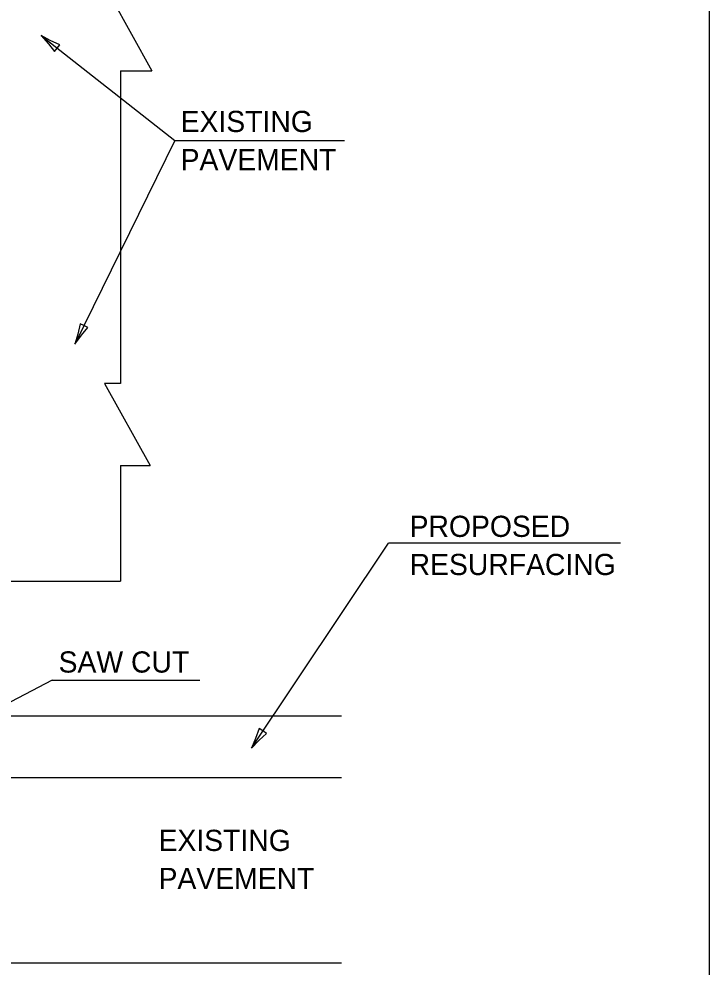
# Model space of a CAD drawing. Extents: x 2262270 to 2262900, y -3123428 to -3123028.
# Drawn here: x 2262473.5 to 2262561.1, y -3123217.5 to -3123097.2 of the extents above; entities that cross this region are included whole.
import ezdxf

# ---------------------------------------------------------------- set-up
doc = ezdxf.new("R2010")
doc.units = 0
for name, color, linetype in [('RD_Pr_Roadway_Items', 7, 'Continuous'), ('RD_Pr_Roadway_Notes', 7, 'Continuous'), ('SH_General_Details', 7, 'Continuous')]:
    doc.layers.add(name, color=color, linetype=linetype)

msp = doc.modelspace()

# ---------------------------------------------------------------- linework, layer by layer
at = {"layer": 'RD_Pr_Roadway_Items'}
for p, q in [((2262484.59, -3123093.32), (2262490.38, -3123103.77)), ((2262486.4, -3123103.77), (2262490.38, -3123103.77)), ((2262486.4, -3123103.77), (2262486.4, -3123143.42)), ((2262486.4, -3123143.42), (2262484.38, -3123143.42)), ((2262484.38, -3123143.42), (2262490.16, -3123153.86)), ((2262486.4, -3123153.86), (2262490.16, -3123153.86)), ((2262486.4, -3123153.86), (2262486.4, -3123168.51)), ((2262470.48, -3123168.51), (2262486.4, -3123168.51)), ((2262383.7, -3123185.61), (2262514.43, -3123185.61)), ((2262451.59, -3123193.43), (2262514.43, -3123193.43)), ((2262451.33, -3123216.91), (2262514.43, -3123216.91))]:
    msp.add_line(p, q, dxfattribs=at)
at = {"layer": 'RD_Pr_Roadway_Notes'}
for p, q in [((2262493.27, -3123112.62), (2262514.81, -3123112.62)), ((2262503.01, -3123189.69), (2262520.4, -3123163.7)), ((2262549.81, -3123163.7), (2262520.4, -3123163.7)), ((2262477.73, -3123181.08), (2262459.54, -3123190.56)), ((2262477.73, -3123181.08), (2262496.47, -3123181.08))]:
    msp.add_line(p, q, dxfattribs=at)
for points in [[(2262476.31, -3123099.29), (2262493.27, -3123112.62)], [(2262493.27, -3123112.62), (2262480.6, -3123138.44)]]:
    msp.add_lwpolyline(points, dxfattribs=at)
for points in [[(2262478.03, -3123101.33), (2262478.37, -3123100.9), (2262478.71, -3123100.47), (2262477.48, -3123099.91), (2262476.31, -3123099.29), (2262477.25, -3123100.35)], [(2262482.24, -3123136.33), (2262481.75, -3123136.09), (2262481.26, -3123135.85), (2262480.97, -3123137.16), (2262480.6, -3123138.44), (2262481.44, -3123137.3)], [(2262504.91, -3123187.82), (2262504.46, -3123187.52), (2262504, -3123187.21), (2262503.54, -3123188.48), (2262503.01, -3123189.69), (2262503.99, -3123188.67)]]:
    msp.add_lwpolyline(points, close=True, dxfattribs=at)
at = {"layer": 'SH_General_Details'}
msp.add_line((2262561.06, -3123027.93), (2262561.06, -3123401.29), dxfattribs=at)

# ---------------------------------------------------------------- texts
at = {"layer": 'RD_Pr_Roadway_Notes'}
for s, p in [('EXISTING', (2262494.02, -3123111.54)), ('PAVEMENT', (2262494.02, -3123116.38)), ('PROPOSED', (2262523.07, -3123162.9)), ('RESURFACING', (2262523.07, -3123167.74)), ('SAW CUT', (2262478.54, -3123180.11)), ('EXISTING', (2262491.22, -3123202.74)), ('PAVEMENT', (2262491.22, -3123207.57))]:
    msp.add_text(s, height=2.688, dxfattribs=at).set_placement(p)

doc.saveas('drawing.dxf')
